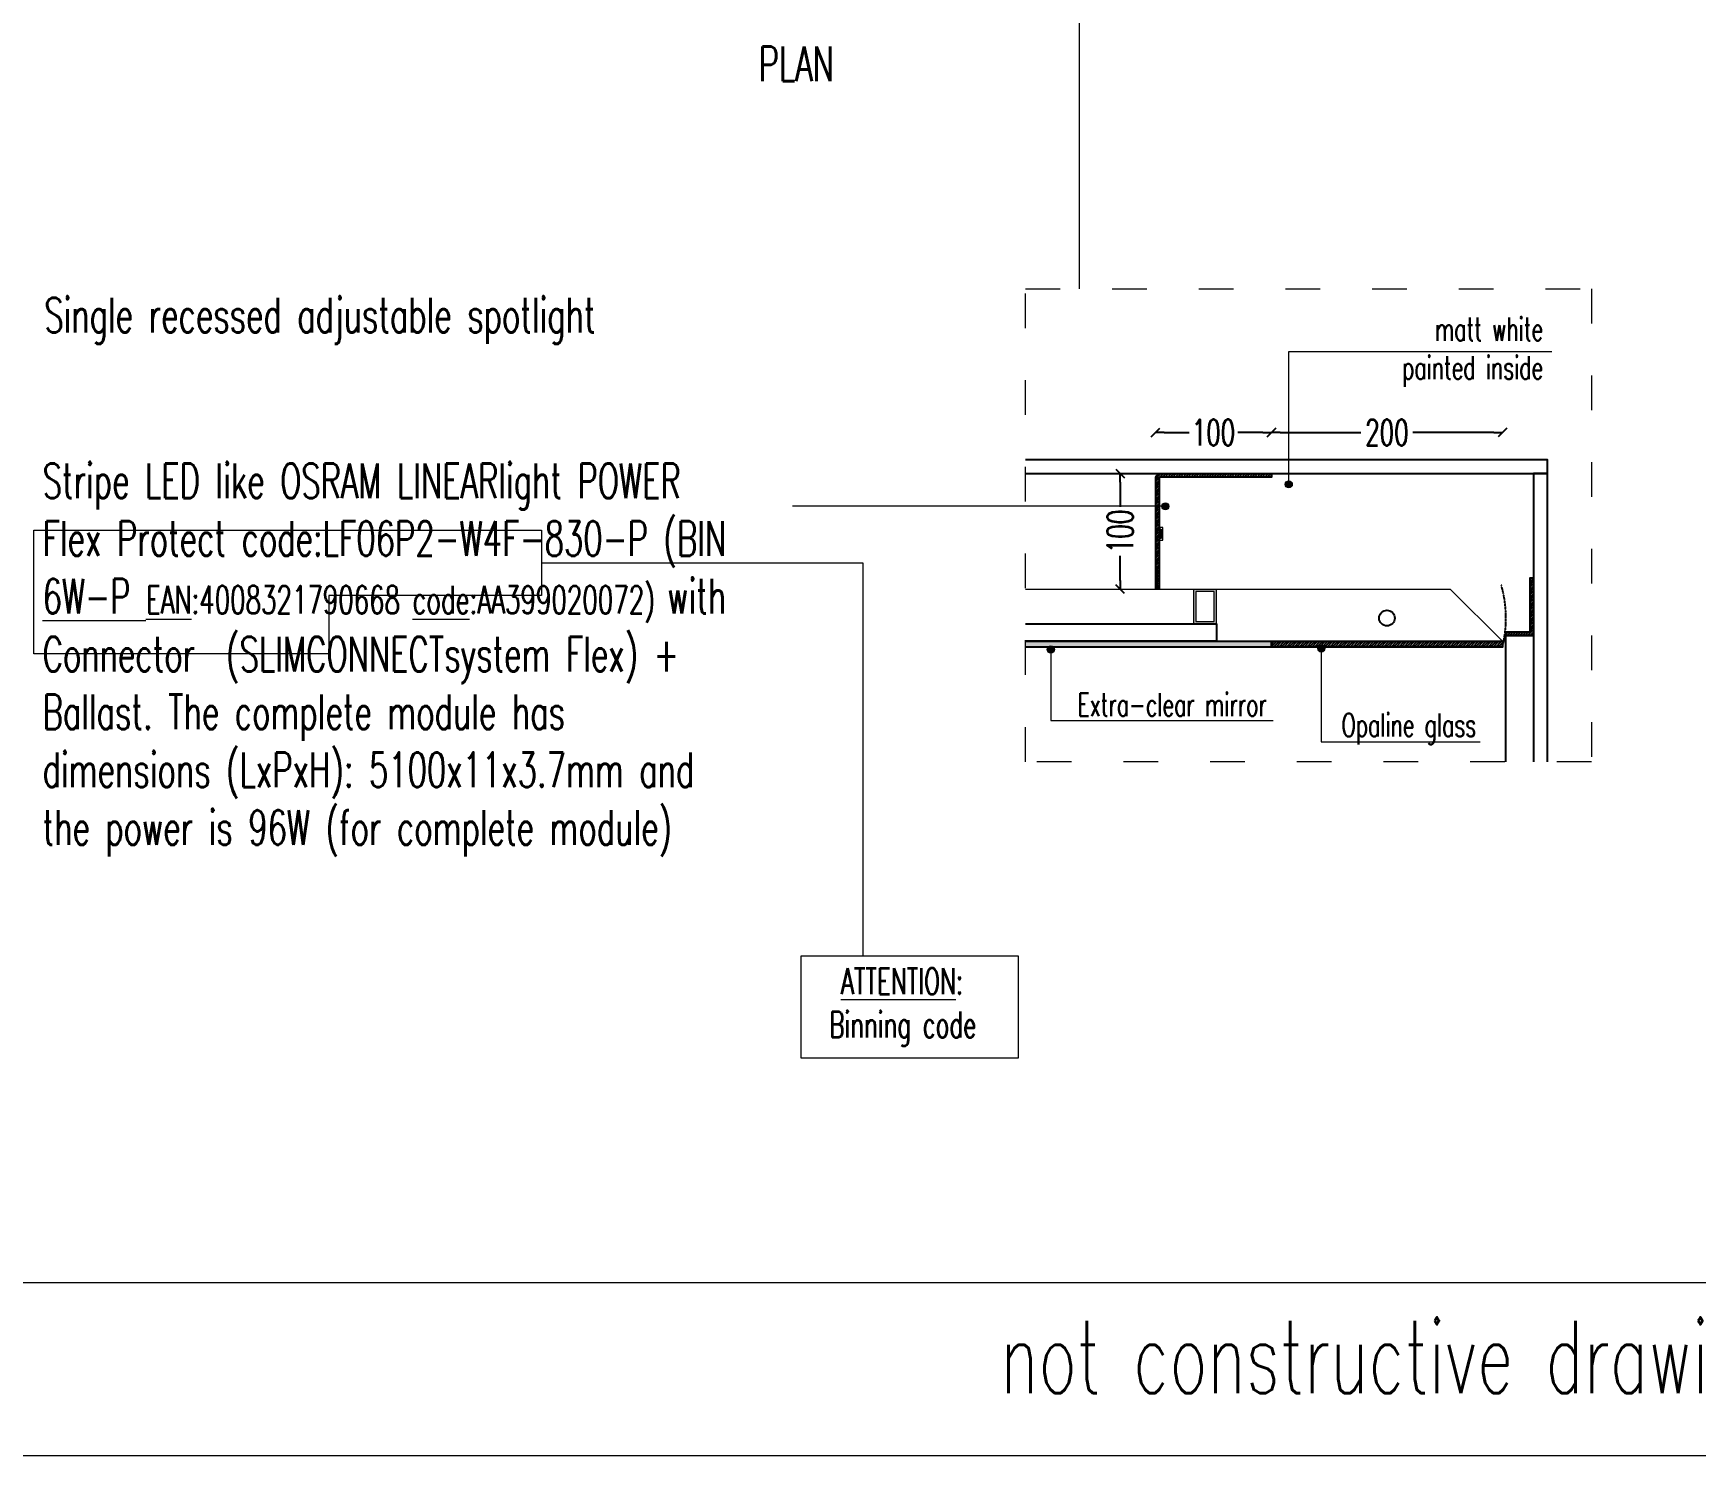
# Model space of a CAD drawing. Header units: millimetres. Extents: x 1734 to 22014, y 983 to 3953.
# Drawn here: x 16462 to 17038, y 2001 to 2493 of the extents above; entities that cross this region are included whole.
import ezdxf

# ---------------------------------------------------------------- set-up
doc = ezdxf.new("R2010")
doc.units = ezdxf.units.MM
doc.linetypes.add('ACAD_ISO03W100', pattern=[30, 12, -18])
doc.linetypes.add('TRATTEGGIATA', pattern=[0.75, 0.5, -0.25])
for name, color, linetype in [('LD_base', 144, 'Continuous'), ('LD_beam', 240, 'Continuous'), ('LD_quote', 242, 'Continuous')]:
    doc.layers.add(name, color=color, linetype=linetype)
doc.layers.add('LD_light', color=240, linetype='Continuous', lineweight=5)
doc.layers.add('LD_text', color=7, linetype='Continuous', lineweight=9)
doc.styles.add('SIMPLEX', font='SIMPLEX.SHX', dxfattribs={"width": 0.65})
doc.dimstyles.new('Illuminazione 1_100', dxfattribs={"dimtxt": 9, "dimasz": 3, "dimexe": 0.05, "dimexo": 0.05, "dimgap": 1.5, "dimtad": 0, "dimdec": 0, "dimlfac": -1, "dimzin": 0, "dimdsep": 46, "dimtxsty": 'SIMPLEX', "dimblk": 'LINEET2S', "dimcen": 0, "dimdle": 0.1, "dimse1": 1, "dimse2": 1, "dimclrd": 7, "dimclrt": 256, "dimadec": 0, "dimazin": 0, "dimtfac": 1, "dimtdec": 0, "dimtix": 1, "dimtmove": 2, "dimatfit": 3, "dimldrblk": 'OBLIQUE', "dimfxl": 1, "dimtolj": 1, "dimarcsym": 0})
pattern_1 = [(45, (-21384.3131, 21700.9139), (-0.441941738, 0.441941738), [])]

# ---------------------------------------------------------------- blocks, each defined once
blk = doc.blocks.new('LINEET2S')
blk.add_line((-1, 0), (0, 0))
at = {"color": 5}
blk.add_line((0.5, 0.5), (-0.5, -0.5), dxfattribs=at)
blk = doc.blocks.new('*D187')
at = {"layer": 'DEFPOINTS', "color": 0, "transparency": 16777216}
for p in [(16838.49, 2340.45), (16838.49, 2340.45), (16838.49, 2300.45)]:
    blk.add_point(p, dxfattribs=at)
at = {"layer": 'LD_quote', "color": 7, "lineweight": -2, "transparency": 16777216}
for p, q in [((16838.49, 2337.45), (16838.49, 2328.91)), ((16838.49, 2303.45), (16838.49, 2311.98))]:
    blk.add_line(p, q, dxfattribs=at)
at = {"layer": 'LD_quote', "color": 7, "lineweight": -2, "transparency": 16777216, "xscale": 3, "yscale": 3, "zscale": 3}
for p, rotation in [((16838.49, 2340.45), 90), ((16838.49, 2300.45), 270)]:
    blk.add_blockref('LINEET2S', p, dxfattribs=dict(at, rotation=rotation))
at = {"layer": 'LD_quote', "transparency": 16777216, "insert": (16838.49, 2320.45), "char_height": 9, "attachment_point": 5, "rotation": 90, "style": 'SIMPLEX'}
blk.add_mtext('\\A1;100', dxfattribs=at)
blk = doc.blocks.new('_Oblique')
at = {"color": 0, "linetype": 'ByBlock', "lineweight": -2}
blk.add_line((-0.5, -0.5), (0.5, 0.5), dxfattribs=at)
blk = doc.blocks.new('*D188')
at = {"layer": 'DEFPOINTS', "color": 0, "transparency": 16777216}
for p in [(16850.75, 2354.67), (16850.75, 2340.45), (16890.84, 2340.45)]:
    blk.add_point(p, dxfattribs=at)
at = {"layer": 'LD_quote', "color": 7, "lineweight": -2, "transparency": 16777216}
for p, q in [((16853.75, 2354.67), (16862.33, 2354.67)), ((16887.84, 2354.67), (16879.26, 2354.67))]:
    blk.add_line(p, q, dxfattribs=at)
at = {"layer": 'LD_quote', "color": 7, "lineweight": -2, "transparency": 16777216, "xscale": 3, "yscale": 3, "zscale": 3, "rotation": 180}
blk.add_blockref('LINEET2S', (16850.75, 2354.67), dxfattribs=at)
at = {"layer": 'LD_quote', "color": 7, "lineweight": -2, "transparency": 16777216, "xscale": 3, "yscale": 3, "zscale": 3}
blk.add_blockref('LINEET2S', (16890.84, 2354.67), dxfattribs=at)
at = {"layer": 'LD_quote', "transparency": 16777216, "insert": (16870.79, 2354.67), "char_height": 9, "attachment_point": 5, "style": 'SIMPLEX'}
blk.add_mtext('\\A1;100', dxfattribs=at)
blk = doc.blocks.new('*D189')
at = {"layer": 'DEFPOINTS', "color": 0, "transparency": 16777216}
for p in [(16970.84, 2354.67), (16890.84, 2340.45, 0), (16970.84, 2272.45, 0)]:
    blk.add_point(p, dxfattribs=at)
at = {"layer": 'LD_quote', "color": 7, "lineweight": -2, "transparency": 16777216}
for p, q in [((16893.84, 2354.67), (16921.82, 2354.67)), ((16967.84, 2354.67), (16939.86, 2354.67))]:
    blk.add_line(p, q, dxfattribs=at)
at = {"layer": 'LD_quote', "color": 7, "lineweight": -2, "transparency": 16777216, "xscale": 3, "yscale": 3, "zscale": 3, "rotation": 180}
blk.add_blockref('LINEET2S', (16890.84, 2354.67), dxfattribs=at)
at = {"layer": 'LD_quote', "color": 7, "lineweight": -2, "transparency": 16777216, "xscale": 3, "yscale": 3, "zscale": 3}
blk.add_blockref('LINEET2S', (16970.84, 2354.67), dxfattribs=at)
at = {"layer": 'LD_quote', "transparency": 16777216, "insert": (16930.84, 2354.67), "char_height": 9, "attachment_point": 5, "style": 'SIMPLEX'}
blk.add_mtext('\\A1;200', dxfattribs=at)
blk = doc.blocks.new('A$C4D103354')
at = {"layer": 'LD_text'}
blk.add_hatch(color=256, dxfattribs=at).paths.add_polyline_path([(0, 3.5, 1), (7, 3.5, 1)])
blk.add_circle((3.5, 3.5), 3.5, dxfattribs=at)
blk = doc.blocks.new('protect')
at = {"layer": 'LD_light'}
h = blk.add_hatch(dxfattribs=at)
h.set_pattern_fill('DOTS', color=256, scale=0.5, angle=180)
h.set_pattern_definition([(180, (80.781466, 146.167862), (-0.015625, -0.03125), [0, -0.03125])])
h.paths.add_polyline_path([(-0.22, 0.35, 0.414214), (-0.27, 0.4), (-0.3, 0.4), (-0.3, -0.4), (-0.27, -0.4, 0.414214), (-0.22, -0.35)])
h = blk.add_hatch(color=256, dxfattribs=at)
h.dxf.hatch_style = 1
h.paths.add_polyline_path([(-0.22, -0.15), (-0.28, -0.15), (-0.28, 0.15), (-0.22, 0.15)])
for p, q in [((-0.12, 0.4), (-0.1, 0.4)), ((-0.12, 0.4), (-0.12, -0.4)), ((-0.1, 0.4), (-0.1, -0.4)), ((-0.12, -0.4), (-0.1, -0.4))]:
    blk.add_line(p, q, dxfattribs=at)
for points in [[(0, -0.55), (-0.3, -0.55), (-0.3, 0.55), (0, 0.55)], [(-0.22, -0.15), (-0.28, -0.15), (-0.28, 0.15), (-0.22, 0.15)]]:
    blk.add_lwpolyline(points, close=True, dxfattribs=at)
blk.add_lwpolyline([(-0.3, -0.4), (-0.27, -0.4, 0.414214), (-0.22, -0.35), (-0.22, 0.35, 0.414214), (-0.27, 0.4), (-0.3, 0.4)], format="xyb", dxfattribs=at)

msp = doc.modelspace()

# ---------------------------------------------------------------- hatches: boundary and pattern name
at = {"layer": 'LD_base', "ltscale": 50}
h = msp.add_hatch(dxfattribs=at)
h.set_pattern_fill('ANSI31', color=256, scale=5, style=0)
h.set_pattern_definition(pattern_1)
h.paths.add_polyline_path([(16850.839, 2300.448), (16852.039, 2300.448), (16852.039, 2338.848, -0.4142136), (16852.439, 2339.248), (16890.839, 2339.248), (16890.839, 2340.448), (16852.439, 2340.448, 0.4142136), (16850.839, 2338.848)])
h = msp.add_hatch(dxfattribs=at)
h.set_pattern_fill('ANSI31', color=256, scale=5, style=0)
h.set_pattern_definition(pattern_1)
edge = h.paths.add_edge_path()
edge.add_line((16981.64, 2304.447), (16981.64, 2286.047))
edge.add_arc((16980.04, 2286.047), 1.6, -90, 0, ccw=False)
edge.add_line((16980.04, 2284.447), (16972.04, 2284.447))
edge.add_line((16972.04, 2284.447), (16972.04, 2285.647))
edge.add_line((16972.04, 2285.647), (16980.04, 2285.647))
edge.add_arc((16980.04, 2286.047), 0.4, 270, 360)
edge.add_line((16980.44, 2286.047), (16980.44, 2304.447))
edge.add_line((16980.44, 2304.447), (16981.64, 2304.447))
h = msp.add_hatch(color=256, dxfattribs=at)
h.paths.add_polyline_path([(16871.838, 2300.448), (16863.838, 2300.448), (16863.838, 2288.448), (16871.838, 2288.448)])
h.paths.add_polyline_path([(16871.038, 2289.248), (16864.638, 2289.248), (16864.638, 2299.648), (16871.038, 2299.648)], flags=16)
msp.add_hatch(color=151, dxfattribs=at).paths.add_polyline_path([(16805.737, 2282.448), (16890.838, 2282.448), (16890.838, 2280.448), (16805.737, 2280.448)])
h = msp.add_hatch(dxfattribs=at)
h.set_pattern_fill('ANSI31', color=256, scale=5, style=0)
h.set_pattern_definition(pattern_1)
h.paths.add_polyline_path([(16970.838, 2280.448), (16970.838, 2282.448), (16890.838, 2282.448), (16890.838, 2280.448)])

# ---------------------------------------------------------------- linework, layer by layer
msp.add_line((16805.737, 2340.448), (16981.638, 2340.448), dxfattribs=at)
for points in [[(16805.737, 2340.448), (16986.439, 2340.448), (16986.439, 2345.248), (16805.737, 2345.248)], [(16986.439, 2240.763), (16986.439, 2340.447), (16981.639, 2340.447), (16981.639, 2240.763)], [(16805.737, 2288.448), (16871.838, 2288.448), (16871.838, 2282.448), (16805.737, 2282.448)], [(16972.039, 2240.763), (16972.039, 2284.448), (16981.639, 2284.448), (16981.639, 2240.763)]]:
    msp.add_lwpolyline(points, dxfattribs=at)
at = {"layer": 'LD_base'}
for points in [[(16850.839, 2300.448), (16850.839, 2338.848, -0.4142136), (16852.439, 2340.448), (16890.839, 2340.448), (16890.839, 2339.248), (16852.439, 2339.248, 0.4142136), (16852.039, 2338.848), (16852.039, 2300.448)], [(16981.639, 2304.448), (16981.639, 2286.048, -0.4142136), (16980.039, 2284.448), (16972.039, 2284.448), (16972.039, 2285.648), (16980.039, 2285.648, 0.4142136), (16980.439, 2286.048), (16980.439, 2304.448)]]:
    msp.add_lwpolyline(points, format="xyb", close=True, dxfattribs=at)
at = {"layer": 'LD_base', "linetype": 'Continuous', "lineweight": 15}
for points in [[(16805.737, 2300.448), (16952.794, 2300.448), (16970.838, 2282.448), (16805.737, 2282.448)], [(16863.838, 2300.448), (16863.838, 2288.448)], [(16805.737, 2288.448), (16871.838, 2288.448)]]:
    msp.add_lwpolyline(points, dxfattribs=at)
msp.add_lwpolyline([(16871.038, 2299.648), (16864.638, 2299.648), (16864.638, 2289.248), (16871.038, 2289.248)], close=True, dxfattribs=at)
at = {"layer": 'LD_base', "linetype": 'Continuous', "lineweight": 15, "flags": 128}
msp.add_lwpolyline([(16871.838, 2288.448), (16871.838, 2300.448)], dxfattribs=at)
at = {"layer": 'LD_base'}
msp.add_lwpolyline([(16805.737, 2282.448), (16890.838, 2282.448), (16890.838, 2280.448), (16805.737, 2280.448)], dxfattribs=at)
at = {"layer": 'LD_base', "ltscale": 50}
msp.add_lwpolyline([(16890.838, 2282.448), (16970.838, 2282.448), (16970.838, 2280.448), (16890.838, 2280.448)], close=True, dxfattribs=at)
at = {"layer": 'LD_base', "ltscale": 0.05}
msp.add_circle((16930.838, 2290.448), 2.7, dxfattribs=at)
at = {"layer": 'LD_base', "linetype": 'TRATTEGGIATA', "ltscale": 0.1}
msp.add_arc((16930.838, 2290.448), 41.231, 345.963757, 16.2814, dxfattribs=at)
at = {"layer": 'LD_text'}
for p, q in [((16824.24, 2530.837), (16824.24, 2404.468)), ((16896.866, 2382.709), (16987.921, 2382.711)), ((16854.139, 2329.142), (16725.044, 2329.142)), ((16908.091, 2247.649), (16963.155, 2247.649))]:
    msp.add_line(p, q, dxfattribs=at)
at = {"layer": 'LD_text', "color": 240}
for p, q in [((16638.127, 2309.567), (16749.324, 2309.567)), ((16749.324, 2309.567), (16749.324, 2173.545))]:
    msp.add_line(p, q, dxfattribs=at)
at = {"layer": 'LD_text'}
for points in [[(16201.525, 2834.576), (17083.611, 2834.576), (17083.611, 2000.548), (16201.525, 2000.548)], [(17068.611, 2754.576), (16216.525, 2754.576), (16216.525, 2060.548), (17068.611, 2060.548)], [(16728.075, 2173.545), (16803.168, 2173.545), (16803.168, 2138.096), (16728.075, 2138.096)]]:
    msp.add_lwpolyline(points, close=True, dxfattribs=at)
at = {"layer": 'LD_text', "linetype": 'ACAD_ISO03W100'}
msp.add_lwpolyline([(16805.737, 2404.468), (17001.682, 2404.468), (17001.682, 2240.763), (16805.737, 2240.763)], close=True, dxfattribs=at)
at = {"layer": 'LD_text'}
for points in [[(16896.856, 2337.542), (16896.866, 2382.711)], [(16814.514, 2278.659), (16814.513, 2254.965), (16891.49, 2254.965)], [(16908.092, 2278.949), (16908.091, 2247.649)]]:
    msp.add_lwpolyline(points, dxfattribs=at)
at = {"layer": 'LD_text', "color": 240}
msp.add_lwpolyline([(16462.311, 2278.141), (16462.311, 2320.873), (16638.127, 2320.873), (16638.127, 2298.261), (16564.436, 2298.261), (16564.436, 2278.141), (16462.311, 2278.141)], dxfattribs=at)

# ---------------------------------------------------------------- block references
at = {"layer": 'LD_beam', "xscale": -4, "yscale": 4, "zscale": 4, "rotation": 359.9999999999999}
msp.add_blockref('protect', (16852.039, 2319.648), dxfattribs=at)
at = {"layer": 'LD_text', "xscale": 0.3500000000003639, "yscale": 0.3500000000003639, "zscale": 0.3500000000003639}
for p in [(16895.633, 2335.542), (16852.914, 2327.917), (16813.24, 2278.351), (16906.897, 2278.736)]:
    msp.add_blockref('A$C4D103354', p, dxfattribs=at)

# ---------------------------------------------------------------- texts
at = {"layer": 'LD_text', "color": 7, "insert": (16713.305, 2488.277), "char_height": 12, "width": 37.57332, "attachment_point": 1, "style": 'SIMPLEX'}
msp.add_mtext('PLAN', dxfattribs=at)
at = {"layer": 'LD_text', "style": 'SIMPLEX'}
for s, insert, char_height, width, attachment_point in [('{\\C7;Single recessed adjustable spotlight}', (16465.979, 2393.335), 12, 629.6, 4), ('{\\C7;Stripe LED like OSRAM} LINEARlight POWER Flex Protect code:LF06P2-W4F-830-P ({\\LBIN 6W-P} {\\H0.8x;\\LEAN\\l:4008321790668 \\Lcode\\l:AA399020072) }with Connector  (SLIMCONNECTsystem Flex) + Ballast. {\\C7;The complete module has dimensions (LxPxH): 5100x11x3.7mm and the power is 96W (for complete module)}', (16465.397, 2275.99), 12, 260.58896, 4), ('{\\C7;not constructive drawing}', (17068.611, 2030.59), 25, 426.04326, 6)]:
    msp.add_mtext(s, dxfattribs=dict(at, insert=insert, char_height=char_height, width=width, attachment_point=attachment_point))
at = {"layer": 'LD_text', "char_height": 8, "attachment_point": 3, "style": 'SIMPLEX'}
for s, insert in [('matt white\\Ppainted inside', (16984.933, 2394.458)), ('Extra-clear mirror', (16889.259, 2264.492)), ('Opaline glass', (16961.762, 2257.429))]:
    msp.add_mtext(s, dxfattribs=dict(at, insert=insert))
at = {"layer": 'LD_text', "color": 240, "insert": (16728.008, 2169.256), "char_height": 9, "width": 75.16031, "attachment_point": 1, "style": 'SIMPLEX'}
msp.add_mtext('\\pi13.762,t14.977;{\\LATTENTION}:{\\C256; \\P\\pi9.723,t10.938;Binning code}', dxfattribs=at)

# ---------------------------------------------------------------- dimensions: what is measured, and where the dimension line sits
at = {"layer": 'LD_quote'}
for base, p1, p2, angle, picture, middle in [((16850.75, 2354.669), (16890.838, 2340.448), (16850.75, 2340.448), 180, '*D188', (16870.794, 2354.669)), ((16838.494, 2340.448), (16838.494, 2300.448), (16838.494, 2340.448), 90, '*D187', (16838.494, 2320.448))]:
    dim = msp.add_linear_dim(base=base, p1=p1, p2=p2, angle=angle, text='100', dimstyle='Illuminazione 1_100', dxfattribs=at)
    dim.commit()
    dim.dimension.update_dxf_attribs({"geometry": picture, "text_midpoint": middle})
dim = msp.add_linear_dim(base=(16970.838, 2354.669, 0), p1=(16890.838, 2340.448), p2=(16970.838, 2272.448), text='200', dimstyle='Illuminazione 1_100', dxfattribs=at)
dim.commit()
dim.dimension.update_dxf_attribs({"geometry": '*D189', "text_midpoint": (16930.838, 2354.669, 0)})

doc.saveas('drawing.dxf')
